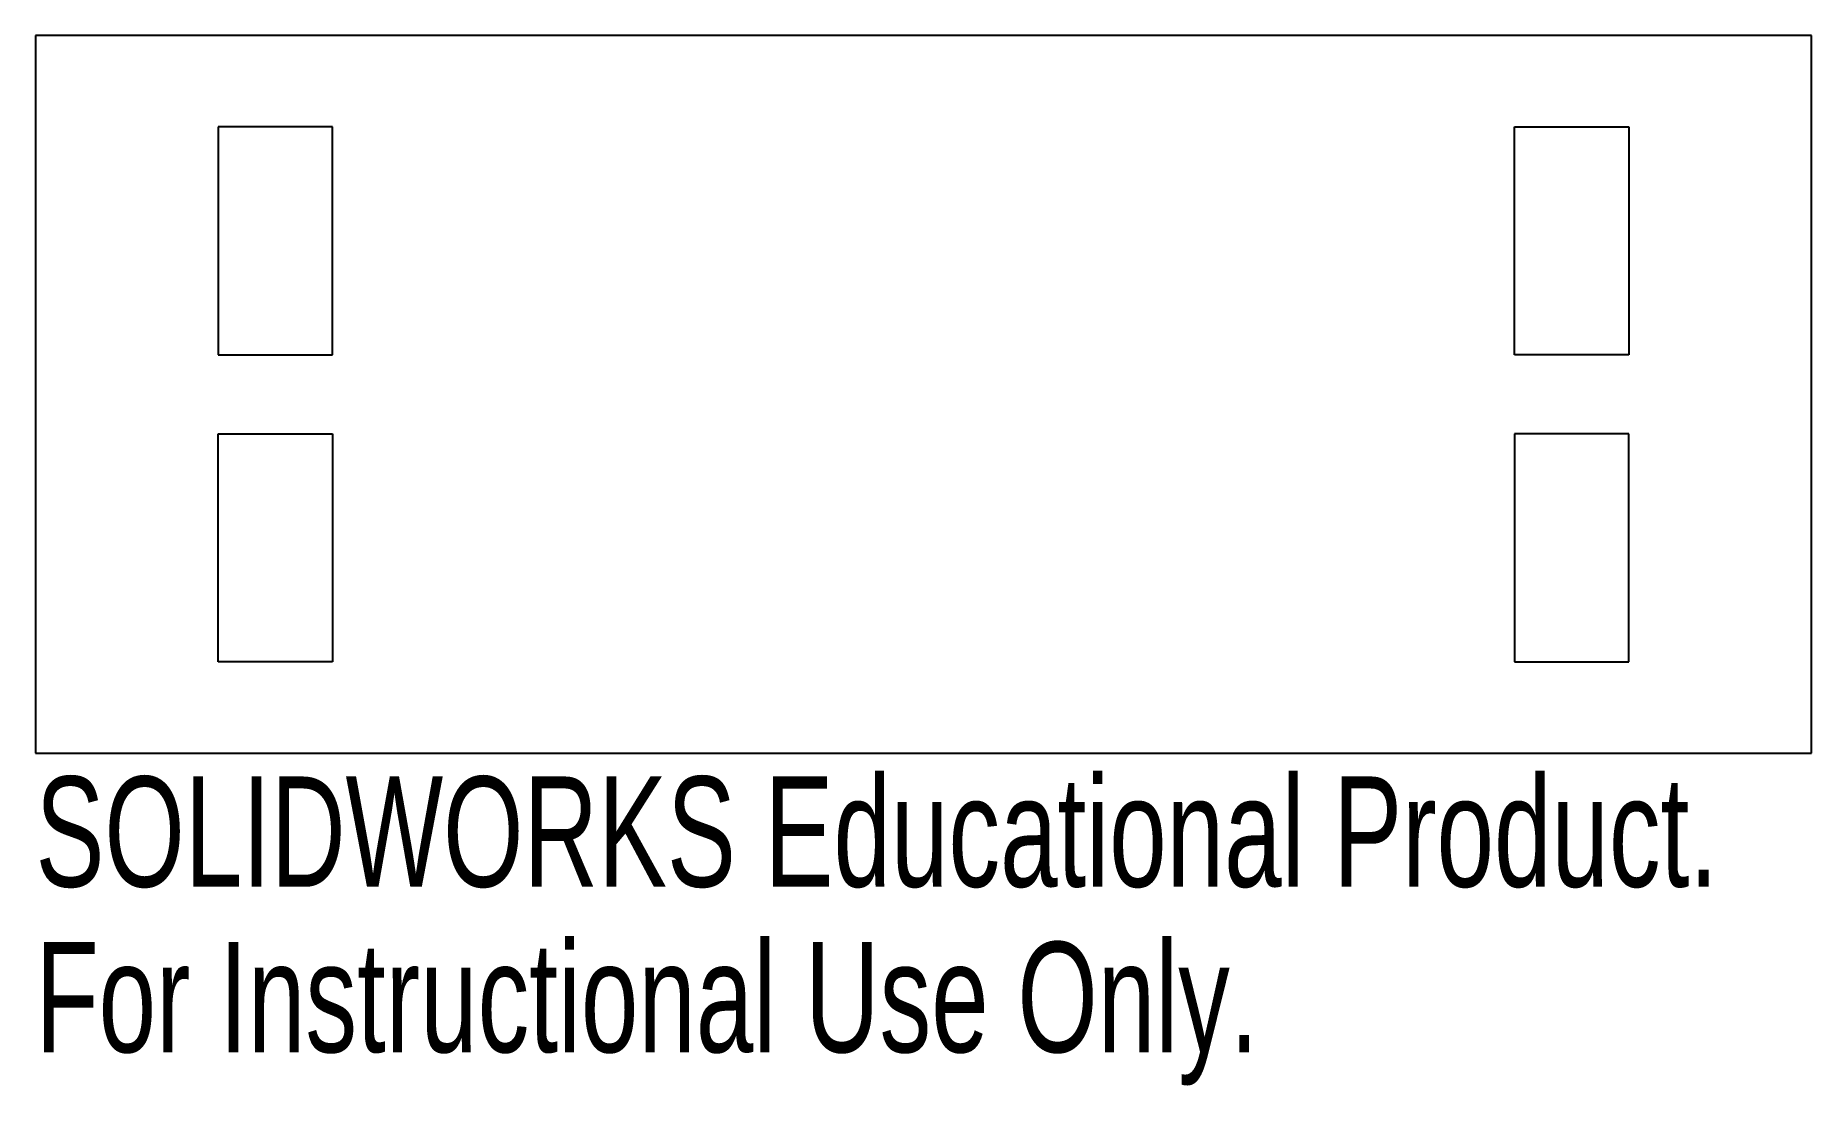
# Model space of a CAD drawing. Header units: millimetres. Extents: x 4.8 to 82.5, y -63 to -17.
import ezdxf

# ---------------------------------------------------------------- set-up
doc = ezdxf.new("R2010")
doc.units = ezdxf.units.MM
doc.styles.add('SLDTEXTSTYLE0', font='TXT', dxfattribs={"width": 0.7})

msp = doc.modelspace()

# ---------------------------------------------------------------- linework, layer by layer
at = {"color": 7, "linetype": 'Continuous', "lineweight": 25}
for p, q in [((82.537, -17.019), (4.763, -17.019)), ((4.763, -17.019), (4.763, -48.47)), ((82.537, -48.47), (82.537, -17.019)), ((12.762, -21.019), (12.762, -31.019)), ((17.762, -21.019), (12.762, -21.019)), ((17.762, -31.019), (17.762, -21.019)), ((69.537, -31.019), (69.537, -21.019)), ((69.537, -21.019), (74.537, -21.019)), ((74.537, -21.019), (74.537, -31.019)), ((12.762, -31.019), (17.762, -31.019)), ((74.537, -31.019), (69.537, -31.019)), ((12.762, -34.47), (17.762, -34.47)), ((12.762, -44.47), (12.762, -34.47)), ((17.762, -34.47), (17.762, -44.47)), ((69.537, -34.47), (69.537, -44.47)), ((74.537, -34.47), (69.537, -34.47)), ((74.537, -44.47), (74.537, -34.47)), ((17.762, -44.47), (12.762, -44.47)), ((69.537, -44.47), (74.537, -44.47)), ((4.763, -48.47), (82.537, -48.47))]:
    msp.add_line(p, q, dxfattribs=at)

# ---------------------------------------------------------------- texts
at = {"color": 7, "linetype": 'Continuous', "char_height": 4.83362, "attachment_point": 1, "style": 'SLDTEXTSTYLE0'}
for s, insert in [('SOLIDWORKS Educational Product.', (4.763, -49.489)), ('For Instructional Use Only.', (4.763, -56.74))]:
    msp.add_mtext(s, dxfattribs=dict(at, insert=insert))

doc.saveas('drawing.dxf')
